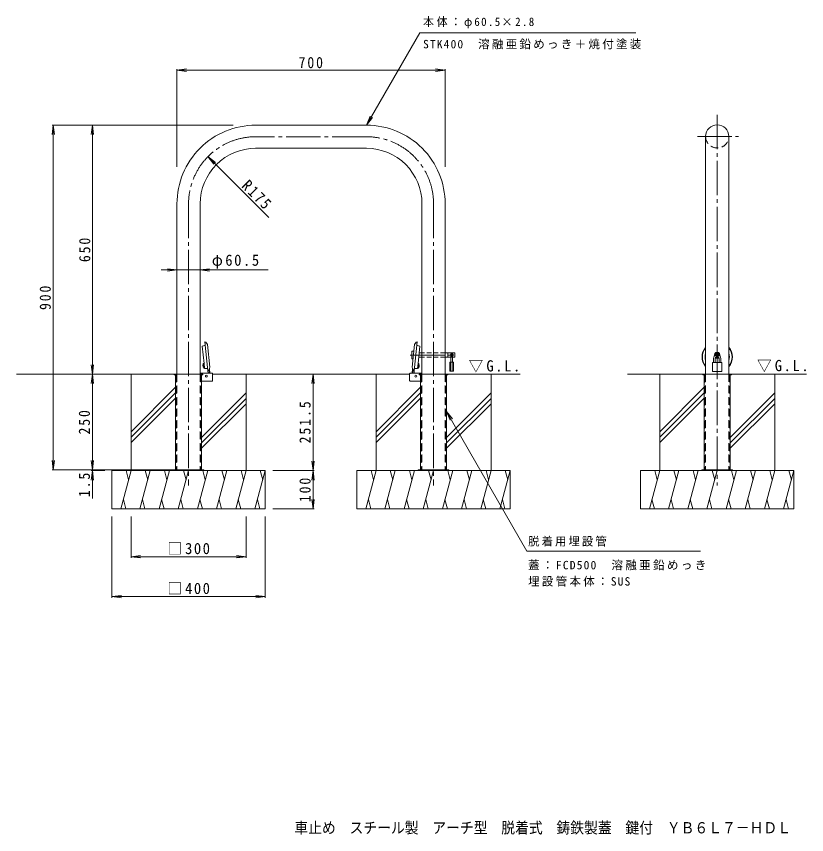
# Model space of a CAD drawing. Units: millimetres, scale not verified. Extents: x -1646 to 1820, y -1365 to 771.
# Drawn here: x -1646 to 417, y -1365 to 771 of the extents above; entities that cross this region are included whole.
import ezdxf
from ezdxf.enums import TextEntityAlignment as Align

# ---------------------------------------------------------------- set-up
doc = ezdxf.new("R2010")
doc.units = ezdxf.units.MM
doc.header["$LTSCALE"] = 10
for name, pattern in [('CHAIN1', [8, 5, -1, 1, -1]), ('CHAIN2', [12, 9, -1, 1, -1]), ('DASHED1', [1.8, 1.2, -0.6]), ('DASHED2', [3, 2, -1])]:
    doc.linetypes.add(name, pattern=pattern)
for name, color, linetype, lineweight in [('C-0_通り芯', 4, 'Continuous', 9), ('C-1_躯体', 7, 'Continuous', 9), ('C-2_仕上', 3, 'Continuous', 9), ('C-3_寸法', 3, 'DASHED2', 9), ('C-4_文字', 7, 'Continuous', 9), ('C-5_建具', 7, 'Continuous', 9), ('C-6_間仕切', 2, 'Continuous', 9), ('C-9_記号', 7, 'Continuous', 9), ('C-A_インテリア', 2, 'Continuous', 9), ('C-B_衛生陶器', 2, 'Continuous', 9), ('C-E_見え係り', 6, 'Continuous', 5)]:
    doc.layers.add(name, color=color, linetype=linetype, lineweight=lineweight)
doc.layers.add('F-F_F-Fﾚｲﾔ', color=2, linetype='Continuous')
doc.styles.add('ＭＳ ゴシック', font='')
doc.styles.get('ＭＳ ゴシック').set_extended_font_data('MS Gothic')

msp = doc.modelspace()

# ---------------------------------------------------------------- linework, layer by layer
at = {"layer": 'C-0_通り芯', "color": 7, "linetype": 'CHAIN2'}
for p, q in [((183.18, 514.1), (183.18, -454.07)), ((-732.2, 456.69), (-1021.7, 456.69)), ((131.29, 457.58), (238.32, 457.58)), ((-1196.7, 281.69), (-1196.7, -454.07)), ((-557.2, 281.69), (-557.2, -454.07)), ((-618.58, -113.06), (-499.98, -113.06))]:
    msp.add_line(p, q, dxfattribs=at)
at = {"layer": 'C-0_通り芯'}
for p, q in [((-1146.32, -154.27), (-1154.25, -78.87)), ((-1153.99, -78.66), (-1151.61, -79.31)), ((-1151.61, -79.31), (-1147, -85.66)), ((-602.29, -79.3), (-606.9, -85.65)), ((-1154.15, -88.18), (-1161.14, -89.81)), ((-1140.79, -144.76), (-1147, -85.66)), ((-613.11, -144.75), (-606.9, -85.65)), ((-599.75, -88.17), (-592.76, -89.8)), ((176.18, -112.45), (176.18, -114.37)), ((190.18, -112.45), (190.18, -114.37)), ((-1147.83, -148.33), (-1155, -148.19)), ((-1140.79, -144.76), (-1141.97, -147.84)), ((-613.11, -144.75), (-611.93, -147.84)), ((-606.07, -148.32), (-598.89, -148.18)), ((-1234.2, -163.07), (-1234.2, -164.57)), ((-1234.2, -163.07), (-1234.2, -164.57)), ((-1234.2, -163.07), (-1159.2, -163.07)), ((-1230.7, -164.57), (-1234.2, -164.57)), ((-1230.7, -164.57), (-1230.7, -413.07)), ((-1162.7, -164.57), (-1162.7, -413.07)), ((-1159.2, -164.57), (-1162.7, -164.57)), ((-1159.2, -163.07), (-1159.2, -164.57)), ((-594.7, -163.06), (-594.7, -164.56)), ((-519.7, -163.06), (-594.7, -163.06)), ((-594.7, -164.56), (-591.2, -164.56)), ((-591.2, -164.56), (-591.2, -413.06)), ((-523.2, -164.56), (-523.2, -413.06)), ((-523.2, -164.56), (-519.7, -164.56)), ((-519.7, -163.06), (-519.7, -164.56)), ((-519.7, -163.06), (-519.7, -164.56)), ((145.68, -163.06), (145.68, -164.56)), ((145.68, -163.06), (145.68, -164.56)), ((220.68, -163.06), (145.68, -163.06)), ((145.68, -164.56), (149.18, -164.56)), ((149.18, -164.56), (149.18, -413.06)), ((217.18, -164.56), (217.18, -413.06)), ((220.68, -164.56), (217.18, -164.56)), ((220.68, -163.06), (220.68, -164.56))]:
    msp.add_line(p, q, dxfattribs=at)
at = {"layer": 'C-0_通り芯', "linetype": 'DASHED2'}
for p, q in [((-1229.2, -164.57), (-1229.2, -413.07)), ((-1164.2, -164.57), (-1164.2, -413.07)), ((-589.7, -164.56), (-589.7, -413.06)), ((-524.7, -164.56), (-524.7, -413.06)), ((150.68, -164.56), (150.68, -413.06)), ((215.68, -164.56), (215.68, -413.06))]:
    msp.add_line(p, q, dxfattribs=at)
at = {"layer": 'C-0_通り芯'}
for points in [[(-607.58, -154.26), (-599.62, -78.58), (-602.29, -79.3)], [(-1161.14, -89.81), (-1156.35, -135.41), (-1156.34, -135.46)], [(-592.76, -89.8), (-597.55, -135.4), (-597.56, -135.45)]]:
    msp.add_lwpolyline(points, dxfattribs=at)
at = {"layer": 'C-0_通り芯', "color": 7, "linetype": 'CHAIN2'}
for centre, start, end in [((-1021.7, 281.69), 89.99976, 180), ((-732.2, 281.69), 0, 90.00024)]:
    msp.add_arc(centre, 175, start, end, dxfattribs=at)
at = {"layer": 'C-0_通り芯'}
for centre, radius, start, end in [((-1154.05, -78.85), 0.2, 74.79398, 186), ((-599.85, -78.85), 0.2, 354, 105.20602), ((-1154.38, -87.21), 1, 283.12502, 6), ((-599.52, -87.2), 1, 174, 256.87498), ((183.18, -112.45), 7, 359.99939, 180.00061), ((183.18, -114.37), 7, 179.99939, 187.6925), ((183.18, -114.37), 7, 229.58139, 310.41597), ((183.18, -114.37), 7, 352.30522, 0.00061), ((-1147.85, -149.33), 1, 6, 88.87498), ((-606.05, -149.32), 1, 91.12502, 174), ((-1146.12, -154.25), 0.2, 186, 297.20602), ((-607.78, -154.24), 0.2, 242.79398, 354)]:
    msp.add_arc(centre, radius, start, end, dxfattribs=at)
at = {"layer": 'C-0_通り芯', "linetype": 'DASHED2'}
for centre, start, end in [((-1230.7, -164.57), 0, 90), ((-1162.7, -164.57), 90, 180), ((-591.2, -164.56), 0, 90), ((-523.2, -164.56), 90, 180), ((149.18, -164.56), 0, 90), ((217.18, -164.56), 90, 180)]:
    msp.add_arc(centre, 1.5, start, end, dxfattribs=at)
at = {"layer": 'C-0_通り芯'}
for major_axis, start_param, end_param in [((-4.16, 39.58), 0.7667625, 2.1642506), ((-4.06, 38.59), 0.7980163, 2.132987), ((-4.16, 39.58), 3.9038804, 5.3103083), ((-4.06, 38.59), 3.9348512, 5.2793375), ((-3.35, 31.83), 1.154745, 1.7762584), ((-3.35, 31.83), 4.2848321, 4.9293566)]:
    msp.add_ellipse((183.24, -118.08), major_axis=major_axis, ratio=0.9945, start_param=start_param, end_param=end_param, dxfattribs=at)
at = {"layer": 'C-1_躯体', "color": 3}
for p, q in [((152.93, -58.08), (152.93, -163.06)), ((213.43, -73.58), (213.43, -163.06)), ((-1135.45, -160.77), (-1166.45, -160.77)), ((-1133.95, -179.77), (-1133.95, -162.27)), ((-619.95, -179.76), (-619.95, -162.26)), ((-618.45, -160.76), (-587.45, -160.76)), ((-1135.45, -181.27), (-1162.7, -181.27)), ((-618.45, -181.26), (-591.2, -181.26))]:
    msp.add_line(p, q, dxfattribs=at)
at = {"layer": 'C-1_躯体', "color": 4}
for p, q in [((-1156.34, -135.46), (-1155, -148.19)), ((-1141.97, -147.84), (-1143.88, -152.82)), ((-611.93, -147.84), (-610.02, -152.81)), ((-597.56, -135.45), (-598.89, -148.18)), ((-1143.88, -152.82), (-1146.03, -154.43)), ((-610.02, -152.81), (-607.87, -154.42))]:
    msp.add_line(p, q, dxfattribs=at)
at = {"layer": 'C-1_躯体'}
for p, q in [((-1156.7, -413.07), (-1236.7, -413.07)), ((-1236.7, -413.07), (-1236.7, -414.57)), ((-1209.2, -413.07), (-1209.2, -414.57)), ((-1184.2, -413.07), (-1184.2, -414.57)), ((-1156.7, -413.07), (-1156.7, -414.57)), ((-597.2, -413.06), (-517.2, -413.06)), ((-597.2, -413.06), (-597.2, -414.56)), ((-569.7, -413.06), (-569.7, -414.56)), ((-544.7, -413.06), (-544.7, -414.56)), ((-517.2, -413.06), (-517.2, -414.56)), ((143.18, -413.06), (143.18, -414.56)), ((223.18, -413.06), (143.18, -413.06)), ((170.68, -413.06), (170.68, -414.56)), ((195.68, -413.06), (195.68, -414.56)), ((223.18, -413.06), (223.18, -414.56))]:
    msp.add_line(p, q, dxfattribs=at)
at = {"layer": 'C-1_躯体', "color": 3}
for centre, start, end in [((-1135.45, -162.27), 0, 90), ((-618.45, -162.26), 90, 180), ((-1135.45, -179.77), 270, 0), ((-618.45, -179.76), 180, 270)]:
    msp.add_arc(centre, 1.5, start, end, dxfattribs=at)
at = {"layer": 'C-2_仕上'}
for p, q in [((-732.2, 486.94), (-1021.7, 486.94)), ((152.93, 457.58), (152.93, -92.44)), ((213.43, 457.58), (213.43, -92.38)), ((-732.2, 426.44), (-1021.7, 426.44)), ((-1226.95, 281.69), (-1226.95, -163.07)), ((-1166.45, 281.69), (-1166.45, -163.07)), ((-587.45, 281.69), (-587.45, -163.06)), ((-526.95, 281.69), (-526.95, -163.06))]:
    msp.add_line(p, q, dxfattribs=at)
for centre, radius, start, end in [((-1021.7, 281.69), 205.25, 89.99977, 180), ((-732.2, 281.69), 205.25, 0, 90.00023), ((183.18, 457.58), 30.25, 0, 180), ((-1021.7, 281.69), 144.75, 89.9998, 180), ((-732.2, 281.69), 144.75, 0, 90.0002)]:
    msp.add_arc(centre, radius, start, end, dxfattribs=at)
at = {"layer": 'C-2_仕上', "linetype": 'DASHED2'}
msp.add_arc((183.18, 457.58), 30.25, 180.00047, 0.00047, dxfattribs=at)
at = {"layer": 'C-3_寸法'}
for p, q in [((-1226.95, -163.07), (-1226.95, -413.07)), ((-1166.45, -163.07), (-1166.45, -413.07)), ((-587.45, -163.06), (-587.45, -413.06)), ((-526.95, -163.06), (-526.95, -413.06)), ((152.93, -163.06), (152.93, -413.06)), ((213.43, -163.06), (213.43, -413.06))]:
    msp.add_line(p, q, dxfattribs=at)
at = {"layer": 'C-4_文字'}
for p, q in [((-1226.95, 630.33), (-1202.16, 633.6)), ((-1226.95, 633.33), (-1226.95, 378.2)), ((-1226.95, 630.33), (-1202.16, 627.07)), ((-1226.95, 630.33), (-526.95, 630.33)), ((-526.95, 630.33), (-551.74, 633.6)), ((-526.95, 630.33), (-551.74, 627.07)), ((-526.95, 633.33), (-526.95, 378.2)), ((-1549.92, 486.94), (-1553.18, 462.16)), ((-1552.92, 486.94), (-1080.03, 486.94)), ((-1549.92, 486.94), (-1549.92, -413.06)), ((-1549.92, 486.94), (-1546.65, 462.16)), ((-1447.8, 486.94), (-1451.06, 462.15)), ((-1450.8, 486.94), (-1125.91, 486.94)), ((-1447.8, 486.94), (-1447.8, -163.06)), ((-1447.8, 486.94), (-1444.54, 462.15)), ((-1146.06, 404.81), (-1126.23, 389.59)), ((-989.35, 108.98), (-1268.51, 108.98)), ((-1226.95, 108.98), (-1251.74, 112.24)), ((-1226.95, 108.98), (-1251.74, 105.72)), ((-1166.45, 108.98), (-1141.66, 112.24)), ((-1166.45, 108.98), (-1141.66, 105.72)), ((-1447.8, -163.06), (-1451.06, -138.27)), ((-1447.8, -163.06), (-1444.54, -138.27)), ((-1447.8, -163.06), (-1451.06, -187.84)), ((-1447.8, -163.06), (-1444.54, -187.84)), ((-1447.8, -163.06), (-1447.8, -487.42)), ((-871.78, -163.07), (-875.04, -187.85)), ((-871.78, -163.07), (-871.78, -414.57)), ((-871.78, -163.07), (-868.51, -187.85)), ((-1549.92, -413.06), (-1553.18, -388.27)), ((-1549.92, -413.06), (-1546.65, -388.27)), ((-1447.8, -413.06), (-1451.06, -388.27)), ((-1447.8, -413.06), (-1444.54, -388.27)), ((-871.78, -414.57), (-875.04, -389.78)), ((-871.78, -414.57), (-868.51, -389.78)), ((-1552.92, -413.06), (-1184.97, -413.06)), ((-1447.8, -414.56), (-1451.06, -439.34)), ((-1450.8, -414.56), (-1415.37, -414.56)), ((-1447.8, -414.56), (-1444.54, -439.34)), ((-868.78, -414.57), (-976.7, -414.57)), ((-871.78, -414.57), (-875.04, -439.35)), ((-871.78, -414.57), (-871.78, -514.57)), ((-871.78, -414.57), (-868.51, -439.35)), ((-871.78, -514.57), (-875.04, -489.78)), ((-871.78, -514.57), (-868.51, -489.78)), ((-868.78, -514.57), (-976.7, -514.57)), ((-1396.7, -746.67), (-1396.7, -534.57)), ((-1346.7, -642.56), (-1346.7, -534.57)), ((-1046.7, -642.56), (-1046.7, -534.57)), ((-996.7, -746.67), (-996.7, -534.57)), ((-1346.7, -639.56), (-1321.91, -636.29)), ((-1346.7, -639.56), (-1046.7, -639.56)), ((-1346.7, -639.56), (-1321.91, -642.82)), ((-1046.7, -639.56), (-1071.49, -636.29)), ((-1046.7, -639.56), (-1071.49, -642.82)), ((-1396.7, -743.67), (-1371.91, -740.41)), ((-1396.7, -743.67), (-996.7, -743.67)), ((-1396.7, -743.67), (-1371.91, -746.93)), ((-996.7, -743.67), (-1021.49, -740.41)), ((-996.7, -743.67), (-1021.49, -746.93))]:
    msp.add_line(p, q, dxfattribs=at)
msp.add_lwpolyline([(-987.42, 246.17), (-1146.06, 404.81), (-1130.84, 384.98)], dxfattribs=at)
at = {"layer": 'C-5_建具'}
for p, q in [((-732.2, 486.94), (-593.02, 728)), ((-593.02, 728), (-29.65, 728)), ((-732.2, 486.94), (-722.63, 510.04)), ((-732.2, 486.94), (-716.98, 506.77)), ((180.68, -118.06), (180.68, -108.52)), ((185.68, -118.06), (185.68, -108.52)), ((-523.2, -260.21), (-314.09, -625)), ((-523.2, -260.21), (-507.98, -280.04)), ((-523.2, -260.21), (-513.63, -283.31)), ((139.48, -625), (-314.09, -625))]:
    msp.add_line(p, q, dxfattribs=at)
for centre, radius, start, end in [((183.18, -113.29), 6, 349.8367, 190.1633), ((183.18, -113.29), 6, 234.7027, 305.2973), ((181.68, -108.52), 1, 107.45982, 180), ((181.68, -118.06), 1, 180, 252.54018), ((184.68, -108.52), 1, 0, 72.54018), ((184.68, -118.06), 1, 287.45982, 0)]:
    msp.add_arc(centre, radius, start, end, dxfattribs=at)
at = {"layer": 'C-6_間仕切', "color": 7}
for p, q in [((-613.77, -122.06), (-613.77, -104.06)), ((-612.77, -103.06), (-608.73, -103.06)), ((-610.83, -123.06), (-612.77, -123.06)), ((-587.45, -119.06), (-595.83, -119.06)), ((-587.45, -107.06), (-594.57, -107.06)), ((-502.77, -107.06), (-526.95, -107.06)), ((-502.77, -119.06), (-526.95, -119.06)), ((-519.77, -107.06), (-519.77, -119.06)), ((-501.77, -108.06), (-501.77, -118.06))]:
    msp.add_line(p, q, dxfattribs=at)
at = {"layer": 'C-6_間仕切', "color": 7, "linetype": 'DASHED1'}
for p, q in [((-526.95, -107.06), (-587.45, -107.06)), ((-526.95, -119.06), (-587.45, -119.06))]:
    msp.add_line(p, q, dxfattribs=at)
at = {"layer": 'C-6_間仕切', "color": 7, "linetype": 'CHAIN1'}
msp.add_line((-509.77, -108.54), (-509.77, -117.6), dxfattribs=at)
at = {"layer": 'C-6_間仕切'}
for p, q in [((173.68, -121.79), (173.68, -132.29)), ((178.18, -121.79), (178.18, -132.29)), ((188.18, -121.79), (188.18, -132.29)), ((192.68, -121.79), (192.68, -132.29)), ((-1158.44, -138.45), (-1159.15, -139.33)), ((-1159.15, -139.33), (-1157.96, -139.2)), ((-1158.69, -143.7), (-1159.15, -139.33)), ((-1158.69, -143.7), (-1157.5, -143.58)), ((-1157.81, -144.41), (-1158.69, -143.7)), ((-1158.44, -138.45), (-1158.04, -138.41)), ((-1157.81, -144.41), (-1157.42, -144.37)), ((-1140.81, -160.77), (-1142.13, -148.25)), ((-613.09, -160.76), (-611.77, -148.25)), ((-596.08, -144.41), (-596.48, -144.36)), ((-595.2, -143.69), (-596.4, -143.57)), ((-596.08, -144.41), (-595.2, -143.69)), ((-594.74, -139.32), (-595.94, -139.19)), ((-595.46, -138.44), (-595.85, -138.4)), ((-595.46, -138.44), (-594.74, -139.32)), ((-595.2, -143.69), (-594.74, -139.32)), ((171.18, -132.29), (195.18, -132.29)), ((195.18, -132.29), (195.18, -155.79))]:
    msp.add_line(p, q, dxfattribs=at)
at = {"layer": 'C-6_間仕切', "color": 6, "lineweight": 5}
for p, q in [((-1646.2, -163.07), (-1234.2, -163.07)), ((-1133.95, -163.07), (-619.95, -163.06)), ((-519.7, -163.06), (-331.41, -163.06))]:
    msp.add_line(p, q, dxfattribs=at)
at = {"layer": 'C-6_間仕切'}
msp.add_lwpolyline([(171.18, -132.29), (171.18, -155.79), (195.18, -155.79)], dxfattribs=at)
at = {"layer": 'C-6_間仕切', "color": 7}
for centre, radius, start, end in [((-612.77, -104.06), 1, 90, 180), ((-612.77, -122.06), 1, 180, 270), ((-509.77, -113.06), 3.5, 310.00473, 229.99223), ((-502.77, -108.06), 1, 0, 90), ((-502.77, -118.06), 1, 270, 0)]:
    msp.add_arc(centre, radius, start, end, dxfattribs=at)
at = {"layer": 'C-6_間仕切'}
for radius, start, end in [(9.5, 105.25735, 180), (5, 119.99915, 180), (9.5, 0, 74.74271), (5, 0, 60.00085)]:
    msp.add_arc((183.18, -121.79), radius, start, end, dxfattribs=at)
at = {"layer": 'C-9_記号'}
for p, q in [((-1145.64, -160.77), (-1146.32, -154.27)), ((-1142.42, -160.77), (-1143.39, -151.54)), ((-611.48, -160.76), (-610.51, -151.53)), ((-608.26, -160.76), (-607.58, -154.26))]:
    msp.add_line(p, q, dxfattribs=at)
at = {"layer": 'C-A_インテリア'}
for p, q in [((-512.02, -114.31), (-512.02, -132.06)), ((-507.52, -114.31), (-507.52, -132.06)), ((-514.77, -132.06), (-504.77, -132.06)), ((-514.77, -132.06), (-514.77, -155.56)), ((-512.52, -132.06), (-512.52, -155.56)), ((-507.02, -132.06), (-507.02, -155.56)), ((-504.77, -132.06), (-504.77, -155.56)), ((-514.77, -155.56), (-504.77, -155.56))]:
    msp.add_line(p, q, dxfattribs=at)
msp.add_arc((-509.77, -114.31), 2.25, 0, 180, dxfattribs=at)
at = {"layer": 'C-B_衛生陶器'}
for p, q in [((-1158.25, -136.42), (-1157.9, -135.62)), ((-1158.25, -136.42), (-1157.21, -146.36)), ((-1157.9, -135.62), (-1156.34, -135.46)), ((-1157.21, -146.36), (-1156.7, -147.06)), ((-1156.7, -147.06), (-1155.14, -146.9)), ((-597.2, -147.05), (-598.76, -146.89)), ((-596, -135.62), (-597.56, -135.45)), ((-596.69, -146.35), (-597.2, -147.05)), ((-595.65, -136.41), (-596.69, -146.35)), ((-595.65, -136.41), (-596, -135.62))]:
    msp.add_line(p, q, dxfattribs=at)
at = {"layer": 'C-E_見え係り'}
for p, q in [((-1346.7, -414.57), (-1346.7, -163.07)), ((-1046.7, -414.57), (-1046.7, -163.07)), ((-707.2, -414.56), (-707.2, -163.06)), ((-407.2, -414.56), (-407.2, -163.06)), ((-51.04, -163.06), (145.68, -163.06)), ((33.18, -414.56), (33.18, -163.06)), ((220.68, -163.06), (416.58, -163.06)), ((333.18, -414.56), (333.18, -163.06)), ((-1230.7, -197.26), (-1346.7, -313.26)), ((-1230.7, -211.4), (-1346.7, -327.4)), ((-1046.7, -212.14), (-1162.7, -328.14)), ((-591.2, -197.25), (-707.2, -313.25)), ((-591.2, -211.39), (-707.2, -327.39)), ((-407.2, -212.13), (-523.2, -328.13)), ((149.18, -197.25), (33.18, -313.25)), ((149.18, -211.39), (33.18, -327.39)), ((333.18, -212.13), (217.18, -328.13)), ((-1230.7, -225.54), (-1346.7, -341.54)), ((-1046.7, -226.28), (-1162.7, -342.28)), ((-591.2, -225.53), (-707.2, -341.53)), ((-407.2, -226.27), (-523.2, -342.27)), ((149.18, -225.53), (33.18, -341.53)), ((333.18, -226.27), (217.18, -342.27)), ((-1046.7, -240.42), (-1162.7, -356.42)), ((-407.2, -240.42), (-523.2, -356.42)), ((333.18, -240.41), (217.18, -356.41)), ((-1396.7, -414.57), (-996.7, -414.57)), ((-1396.7, -514.57), (-1396.7, -414.57)), ((-1346.7, -414.57), (-1373.49, -514.57)), ((-1359.75, -414.57), (-1353.22, -438.92)), ((-1296.7, -414.57), (-1323.49, -514.57)), ((-1309.75, -414.57), (-1303.22, -438.92)), ((-1246.7, -414.57), (-1273.49, -514.57)), ((-1259.75, -414.57), (-1253.22, -438.92)), ((-1196.7, -414.57), (-1223.49, -514.57)), ((-1209.75, -414.57), (-1203.22, -438.92)), ((-1146.7, -414.57), (-1173.49, -514.57)), ((-1159.75, -414.57), (-1153.22, -438.92)), ((-1096.7, -414.57), (-1123.49, -514.57)), ((-1109.75, -414.57), (-1103.22, -438.92)), ((-1046.7, -414.57), (-1073.49, -514.57)), ((-1059.75, -414.57), (-1053.22, -438.92)), ((-996.7, -414.57), (-1023.49, -514.57)), ((-1009.75, -414.57), (-1003.22, -438.92)), ((-996.7, -514.57), (-996.7, -414.57)), ((-757.2, -514.56), (-757.2, -414.56)), ((-357.2, -414.56), (-757.2, -414.56)), ((-707.2, -414.56), (-733.99, -514.56)), ((-720.25, -414.56), (-713.72, -438.91)), ((-657.2, -414.56), (-683.99, -514.56)), ((-670.25, -414.56), (-663.72, -438.91)), ((-607.2, -414.56), (-633.99, -514.56)), ((-620.25, -414.56), (-613.72, -438.91)), ((-557.2, -414.56), (-583.99, -514.56)), ((-570.25, -414.56), (-563.72, -438.91)), ((-507.2, -414.56), (-533.99, -514.56)), ((-520.25, -414.56), (-513.72, -438.91)), ((-457.2, -414.56), (-483.99, -514.56)), ((-470.25, -414.56), (-463.72, -438.91)), ((-407.2, -414.56), (-433.99, -514.56)), ((-420.25, -414.56), (-413.72, -438.91)), ((-357.2, -414.56), (-383.99, -514.56)), ((-370.25, -414.56), (-363.72, -438.91)), ((-357.2, -514.56), (-357.2, -414.56)), ((-16.82, -414.56), (383.18, -414.56)), ((-16.82, -514.56), (-16.82, -414.56)), ((33.18, -414.56), (6.39, -514.56)), ((20.13, -414.56), (26.66, -438.91)), ((83.18, -414.56), (56.39, -514.56)), ((70.13, -414.56), (76.66, -438.91)), ((133.18, -414.56), (106.39, -514.56)), ((120.13, -414.56), (126.66, -438.91)), ((183.18, -414.56), (156.39, -514.56)), ((170.13, -414.56), (176.66, -438.91)), ((233.18, -414.56), (206.39, -514.56)), ((220.13, -414.56), (226.66, -438.91)), ((283.18, -414.56), (256.39, -514.56)), ((270.13, -414.56), (276.66, -438.91)), ((333.18, -414.56), (306.39, -514.56)), ((320.13, -414.56), (326.66, -438.91)), ((383.18, -414.56), (356.39, -514.56)), ((370.13, -414.56), (376.66, -438.91)), ((383.18, -514.56), (383.18, -414.56)), ((-1360.44, -514.57), (-1366.97, -490.22)), ((-1310.44, -514.57), (-1316.97, -490.22)), ((-1260.44, -514.57), (-1266.97, -490.22)), ((-1210.44, -514.57), (-1216.97, -490.22)), ((-1160.44, -514.57), (-1166.97, -490.22)), ((-1110.44, -514.57), (-1116.97, -490.22)), ((-1060.44, -514.57), (-1066.97, -490.22)), ((-1010.44, -514.57), (-1016.97, -490.22)), ((-720.94, -514.56), (-727.47, -490.21)), ((-670.94, -514.56), (-677.47, -490.21)), ((-620.94, -514.56), (-627.47, -490.21)), ((-570.94, -514.56), (-577.47, -490.21)), ((-520.94, -514.56), (-527.47, -490.21)), ((-470.94, -514.56), (-477.47, -490.21)), ((-420.94, -514.56), (-427.47, -490.21)), ((-370.94, -514.56), (-377.47, -490.21)), ((19.43, -514.56), (12.91, -490.21)), ((69.43, -514.56), (62.91, -490.21)), ((119.43, -514.56), (112.91, -490.21)), ((169.43, -514.56), (162.91, -490.21)), ((219.43, -514.56), (212.91, -490.21)), ((269.43, -514.56), (262.91, -490.21)), ((319.43, -514.56), (312.91, -490.21)), ((369.43, -514.56), (362.91, -490.21)), ((-1396.7, -514.57), (-996.7, -514.57)), ((-357.2, -514.56), (-757.2, -514.56)), ((-16.82, -514.56), (383.18, -514.56))]:
    msp.add_line(p, q, dxfattribs=at)
at = {"layer": 'C-E_見え係り', "color": 4, "lineweight": 9}
for centre in [(-1150.35, -168.57), (-603.55, -168.56)]:
    msp.add_circle(centre, 2.5, dxfattribs=at)

# ---------------------------------------------------------------- texts
at = {"layer": 'C-4_文字', "color": 2, "char_height": 29.33, "attachment_point": 7, "style": 'ＭＳ ゴシック'}
for s, insert in [('\\T1.27;\\W0.9;700', (-909.45, 635.33)), ('\\T1.22;\\W0.95;φ60.5', (-1135.99, 111.98)), ('\\T1.21;\\W0.95;□300', (-1251.7, -633.56)), ('\\T1.21;\\W0.95;□400', (-1251.7, -737.67))]:
    msp.add_mtext(s, dxfattribs=dict(at, insert=insert))
for s, insert, rotation in [('\\T1.28;\\W0.9;R175', (-1060.54, 326.14), 315), ('\\T1.27;\\W0.9;650', (-1452.8, 129.44), 90), ('\\T1.27;\\W0.9;900', (-1555.92, 4.44), 90), ('\\T1.28;\\W0.9;251.5', (-877.78, -343.82), 90), ('\\T1.27;\\W0.9;250', (-1453.8, -320.56), 90), ('\\T1.27;\\W0.9;1.5', (-1453.8, -483.91), 90), ('\\T1.27;\\W0.9;100', (-877.78, -497.07), 90)]:
    msp.add_mtext(s, dxfattribs=dict(at, insert=insert, rotation=rotation))
at = {"layer": 'C-5_建具', "char_height": 21.99, "attachment_point": 7, "style": 'ＭＳ ゴシック'}
for s, insert in [('\\T1.25;\\W0.95;本体：φ60.5×2.8', (-584.65, 739.76)), ('\\T1.2;STK400\u3000溶融亜鉛めっき＋焼付塗装', (-584.65, 684.85)), ('\\T1.17;脱着用埋設管', (-310.52, -613.14)), ('\\T1.21;蓋：FCD500\u3000溶融亜鉛めっき', (-310.52, -674.92)), ('\\T1.2;埋設管本体：SUS', (-310.52, -717.47))]:
    msp.add_mtext(s, dxfattribs=dict(at, insert=insert))
at = {"layer": 'C-5_建具', "color": 2, "char_height": 29.33, "attachment_point": 7, "style": 'ＭＳ ゴシック'}
for insert in [(-465.63, -158.72), (287.05, -157.83)]:
    msp.add_mtext('\\T1.22;\\W0.95;▽G.L.', dxfattribs=dict(at, insert=insert))
at = {"layer": 'F-F_F-Fﾚｲﾔ', "style": 'ＭＳ ゴシック', "width": 0.9}
msp.add_text('車止め\u3000スチール製\u3000アーチ型\u3000脱着式\u3000鋳鉄製蓋\u3000鍵付\u3000ＹＢ６Ｌ７－ＨＤＬ', height=29.33, dxfattribs=at).set_placement((-920.52, -1370.49), align=Align.BOTTOM_LEFT)

doc.saveas('drawing.dxf')
